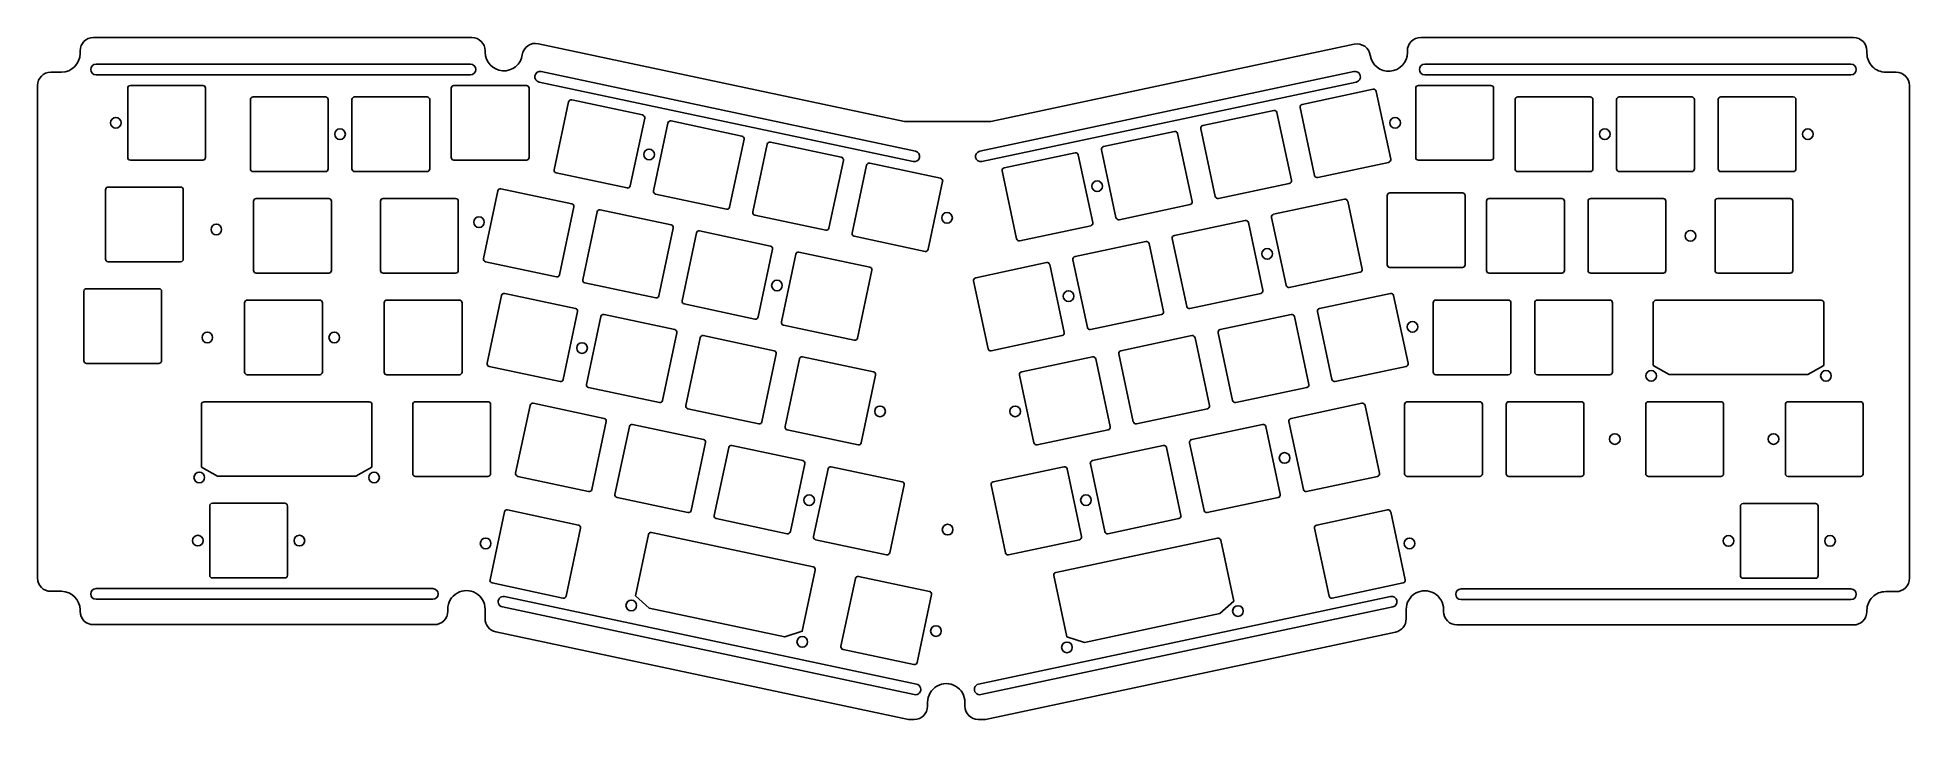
# Model space of a CAD drawing. Header units: millimetres. Extents: x -24 to 327, y -112 to 16.
import ezdxf

# ---------------------------------------------------------------- set-up
doc = ezdxf.new("R2010")
doc.units = ezdxf.units.MM
doc.layers.get('0').update_dxf_attribs({"linetype": 'CONTINUOUS'})
doc.layers.add('BLACK', color=7, linetype='CONTINUOUS')

msp = doc.modelspace()

# ---------------------------------------------------------------- linework, layer by layer
for points in [[(272.049999, 4.359999), (272.049999, -8.640001, 0.4142123908), (272.549999, -9.140001), (286.149999, -9.140001, 0.4142135624), (286.649999, -8.640001), (286.649999, 4.359999, 0.4142135624), (286.149999, 4.859999), (272.549999, 4.859999, 0.4142123908)], [(291.099999, 4.36), (291.099999, -8.64, 0.4142123908), (291.599999, -9.14), (305.199999, -9.14, 0.4142135624), (305.699999, -8.64), (305.699999, 4.36, 0.4142135624), (305.199999, 4.86), (291.599999, 4.86, 0.4142123908)], [(277.515, -52.79), (277.515, -65.79, 0.4142123908), (278.015, -66.29), (291.615, -66.29, 0.4142135624), (292.115, -65.79), (292.115, -52.79, 0.4142135624), (291.615, -52.29), (278.015, -52.29, 0.4142123908)], [(303.70875, -52.79), (303.70875, -65.79, 0.4142123908), (304.20875, -66.29), (317.80875, -66.29, 0.4142135624), (318.30875, -65.79), (318.30875, -52.79, 0.4142135624), (317.80875, -52.29), (304.20875, -52.29, 0.4142123908)], [(87.971325, -88.661985), (90.545665, -90.979872), (115.977503, -96.385575), (119.272049, -95.315159), (121.708358, -83.853225, 0.4142134406), (121.32324, -83.260196), (91.000664, -76.814933, 0.4142122946), (90.407635, -77.200051)], [(126.913212, -98.733235), (140.21602, -101.560834, 0.4142134406), (140.809049, -101.175716), (143.511901, -88.459797, 0.4142136842), (143.126784, -87.866767), (129.823976, -85.039168, 0.4142122946), (129.230947, -85.424286), (126.528095, -98.140205, 0.4142136842)]]:
    msp.add_lwpolyline(points, format="xyb", close=True)
for centre, radius in [((269.824964, -2.139992), 0.999998), ((307.925077, -2.139999), 0.999994), ((301.483747, -59.289881), 1.000002), ((87.180219, -90.49454), 0.999999), ((119.263487, -97.314049), 1)]:
    msp.add_circle(centre, radius)
at = {"layer": 'BLACK', "linetype": 'Continuous'}
for p, q in [((-13.729991, 16), (57.275609, 16)), ((69.748714, 14.833623), (69.748696, 14.833542)), ((69.748714, 14.833623), (138.4198, 0.237133)), ((154.64505, 0.237133), (222.834341, 14.731214)), ((222.834341, 14.731213), (222.834341, 14.731214)), ((235.289238, 16), (235.289238, 15.999971)), ((235.289238, 16), (316.508809, 16)), ((-16.229991, 12.999999), (-16.229991, 13.5)), ((57.025609, 11), (-13.229991, 11)), ((59.775608, 13.5), (59.775612, 13.5)), ((59.775608, 13.25), (59.775612, 13.25)), ((59.775612, 13.5), (59.775612, 13.25)), ((225.827008, 12.65241), (225.82704, 12.652415)), ((232.789238, 13.1656), (232.789238, 13.5)), ((316.008809, 11), (236.039209, 11)), ((319.008759, 13.5), (319.008709, 13.5)), ((319.008759, 13.5), (319.008759, 13)), ((319.008809, 13), (319.008759, 13)), ((-21.729991, 9.5), (-19.72999, 9.5)), ((-13.229991, 9), (57.025609, 9)), ((69.883601, 7.648569), (69.883601, 7.648568)), ((69.883601, 7.648568), (140.097168, -7.275786)), ((70.299416, 9.604831), (70.299424, 9.604863)), ((140.507122, -5.318244), (70.299424, 9.604863)), ((222.765491, 9.604876), (152.557697, -5.318251)), ((152.97352, -7.274546), (223.170779, 7.646343)), ((236.039209, 9), (316.008809, 9)), ((322.508709, 9.5), (324.508809, 9.5)), ((-24.229991, -85.34), (-24.229991, 7)), ((-7.299991, 6.5), (-7.299991, -6.499999)), ((6.800009, 7), (-6.79999, 7)), ((7.300009, -6.5), (7.300009, 6.5)), ((15.720008, 4.36), (15.720008, -8.64)), ((29.820009, 4.860001), (16.220009, 4.860001)), ((30.320008, -8.64), (30.320008, 4.36)), ((34.770008, 4.36), (34.770008, -8.64)), ((48.870009, 4.860001), (35.270009, 4.860001)), ((49.370008, -8.64), (49.370008, 4.36)), ((53.410008, 6.5), (53.410008, -6.5)), ((67.510009, 7), (53.910009, 7)), ((68.010009, 6.5), (68.010008, 6.5)), ((68.010008, -6.5), (68.010008, 6.5)), ((75.420965, 3.91575), (72.718123, -8.80012)), ((75.420966, 3.91575), (75.420965, 3.91575)), ((89.316778, 1.473236), (76.011562, 4.301347)), ((226.366061, 6.280839), (213.063222, 3.453234)), ((229.661922, -6.820257), (226.959052, 5.895749)), ((234.370008, 6.5), (234.370008, -6.5)), ((248.470009, 7), (234.870009, 7)), ((248.970009, 6.5), (248.970008, 6.5)), ((248.970008, -6.5), (248.970008, 6.5)), ((253.000008, 4.36), (253.000008, -8.64)), ((267.100009, 4.86), (253.500009, 4.86)), ((267.600009, 4.36), (267.600008, 4.36)), ((267.600008, -8.64), (267.600008, 4.36)), ((327.008759, 7), (327.008709, 7)), ((327.008759, 7), (327.008759, -85.3879)), ((86.999052, -11.835749), (89.701893, 0.880121)), ((89.316778, 1.473234), (89.316778, 1.473236)), ((89.701893, 0.880121), (89.701938, 0.880112)), ((94.647791, 0.340095), (94.6478, 0.340141)), ((107.950475, -2.487477), (94.647791, 0.340095)), ((138.4198, 0.237133), (154.64505, 0.237133)), ((186.930591, 1.000301), (186.930579, 1.000358)), ((207.732364, 2.320125), (194.429543, -0.507476)), ((208.325333, 1.935045), (208.325338, 1.935046)), ((211.028208, -10.78096), (208.325338, 1.935046)), ((212.678094, 2.860257), (215.380957, -9.855715)), ((212.678095, 2.860257), (212.678094, 2.860257)), ((213.063224, 3.453226), (213.063222, 3.453234)), ((94.054663, -0.045029), (91.349581, -12.771444)), ((94.054664, -0.045029), (94.054663, -0.045029)), ((105.632767, -15.796452), (108.336519, -3.076298)), ((114.030215, -0.680161), (114.030215, -0.680162)), ((189.098667, -1.640589), (175.792753, -4.468848)), ((189.098667, -1.640591), (189.098667, -1.640589)), ((189.691618, -2.025658), (189.691623, -2.025657)), ((192.394489, -14.741643), (189.691623, -2.025657)), ((194.044404, -1.100562), (196.747246, -13.816432)), ((194.044405, -1.100562), (194.044404, -1.100562)), ((194.429547, -0.507496), (194.429543, -0.507476)), ((-6.79999, -7), (6.800009, -7)), ((53.41001, -6.5), (53.410008, -6.5)), ((53.910009, -7), (67.510009, -7)), ((112.688379, -4.005732), (109.985529, -16.72164)), ((113.281488, -3.620619), (113.281498, -3.620574)), ((126.584247, -6.448208), (113.281488, -3.620619)), ((170.464833, -5.601333), (157.168412, -8.427575)), ((173.760774, -18.702346), (171.056768, -5.980998)), ((175.410689, -5.061266), (178.113534, -17.77715)), ((229.66192, -6.820257), (229.661922, -6.820257)), ((234.37001, -6.5), (234.370008, -6.5)), ((234.870009, -7), (248.470009, -7)), ((16.220009, -9.139999), (29.820009, -9.139999)), ((35.270009, -9.139999), (48.870009, -9.139999)), ((72.718123, -8.80012), (72.718077, -8.800109)), ((73.103239, -9.393237), (73.103239, -9.393239)), ((73.103239, -9.393239), (86.40606, -12.22084)), ((124.266482, -19.757156), (126.969352, -7.041149)), ((126.969301, -7.041138), (126.969352, -7.041149)), ((131.322089, -7.966456), (128.620197, -20.677864)), ((131.32209, -7.966456), (131.322089, -7.966456)), ((131.915107, -7.581393), (131.915122, -7.581321)), ((145.217944, -10.408923), (131.915122, -7.581321)), ((145.217944, -10.408924), (145.217944, -10.408923)), ((156.776974, -9.021969), (159.47982, -21.737859)), ((156.776975, -9.021969), (156.776974, -9.021969)), ((215.380963, -9.855714), (215.380957, -9.855715)), ((215.973957, -10.240839), (229.276794, -7.413234)), ((229.276791, -7.413224), (229.276794, -7.413234)), ((253.00001, -8.64), (253.000008, -8.64)), ((253.500009, -9.14), (267.100009, -9.14)), ((-11.459991, -12.55), (-11.459991, -25.549999)), ((2.640009, -12.049999), (-10.95999, -12.049999)), ((3.140009, -25.55), (3.140009, -12.55)), ((62.140965, -12.73425), (59.438123, -25.45012)), ((62.140966, -12.73425), (62.140965, -12.73425)), ((76.036778, -15.176764), (62.731562, -12.348653)), ((91.737012, -13.353969), (105.039757, -16.181554)), ((142.900197, -23.717859), (145.603047, -11.00195)), ((145.602965, -11.001933), (145.603047, -11.00195)), ((196.747255, -13.816431), (196.747246, -13.816432)), ((197.34026, -14.201553), (210.643083, -11.373951)), ((210.643074, -11.373911), (210.643083, -11.373951)), ((211.028206, -10.78096), (211.028208, -10.78096)), ((229.010008, -13.63), (229.010008, -26.63)), ((243.110009, -13.129999), (229.510009, -13.129999)), ((243.610008, -26.63), (243.610008, -13.63)), ((16.320008, -14.69), (16.320008, -27.69)), ((30.420009, -14.189999), (16.820009, -14.189999)), ((30.920008, -27.69), (30.920008, -14.69)), ((40.132508, -14.69), (40.132508, -27.69)), ((54.232509, -14.189999), (40.632509, -14.189999)), ((54.732508, -27.69), (54.732508, -14.69)), ((73.719052, -28.485749), (76.421893, -15.769879)), ((76.036778, -15.176765), (76.036778, -15.176764)), ((76.421893, -15.769879), (76.42194, -15.769889)), ((80.774663, -16.695029), (78.069581, -29.421444)), ((80.774664, -16.695029), (80.774663, -16.695029)), ((81.367785, -16.309934), (81.3678, -16.309859)), ((94.670475, -19.137477), (81.367791, -16.309905)), ((105.632764, -15.796452), (105.632767, -15.796452)), ((109.98554, -16.721642), (109.985529, -16.72164)), ((110.370654, -17.314672), (123.673454, -20.142269)), ((178.706564, -18.162268), (192.012298, -15.334046)), ((197.34026, -14.201551), (197.34026, -14.201553)), ((221.00606, -14.32916), (207.703223, -17.156765)), ((207.703223, -17.156765), (207.703225, -17.156774)), ((221.00606, -14.329161), (221.00606, -14.32916)), ((224.301923, -27.430257), (221.599053, -14.714251)), ((247.640008, -14.69), (247.640008, -27.69)), ((261.740009, -14.189999), (248.140009, -14.189999)), ((262.240008, -27.69), (262.240008, -14.69)), ((266.690009, -14.69), (266.690009, -27.69)), ((280.790009, -14.19), (267.190009, -14.19)), ((281.290009, -27.69), (281.290009, -14.69)), ((290.510008, -14.69), (290.510008, -27.69)), ((304.610009, -14.19), (291.010009, -14.19)), ((305.110009, -14.69), (305.110008, -14.69)), ((305.110008, -27.69), (305.110008, -14.69)), ((92.352767, -32.446452), (95.056519, -19.726298)), ((99.408378, -20.655732), (96.705529, -33.37164)), ((100.001488, -20.270619), (100.001498, -20.270575)), ((113.304247, -23.098209), (100.001488, -20.270619)), ((123.673453, -20.142273), (123.673454, -20.142269)), ((160.072867, -22.122983), (173.375659, -19.295387)), ((173.375655, -19.295365), (173.375659, -19.295387)), ((178.113534, -17.77715), (178.113543, -17.777148)), ((202.372364, -18.289875), (189.069543, -21.117476)), ((205.668208, -31.39096), (202.965338, -18.674954)), ((207.318095, -17.749743), (210.020958, -30.465714)), ((207.318096, -17.749743), (207.318095, -17.749743)), ((110.986482, -36.407156), (113.689353, -23.691149)), ((113.689301, -23.691138), (113.689353, -23.691149)), ((118.635107, -24.231393), (118.635122, -24.231321)), ((131.937944, -27.058923), (118.635122, -24.231321)), ((129.004351, -21.275386), (142.307151, -24.102984)), ((142.900195, -23.717859), (142.900197, -23.717859)), ((159.479828, -21.737858), (159.47982, -21.737859)), ((183.738667, -22.250589), (170.432753, -25.078848)), ((183.738667, -22.250591), (183.738667, -22.250589)), ((184.331617, -22.635658), (184.331623, -22.635657)), ((187.034489, -35.351643), (184.331623, -22.635657)), ((188.684404, -21.710562), (191.387246, -34.426432)), ((188.684405, -21.710562), (188.684404, -21.710562)), ((189.069547, -21.117496), (189.069543, -21.117476)), ((-10.95999, -26.049999), (2.640009, -26.049999)), ((2.640009, -26.05), (2.640009, -26.049999)), ((59.43815, -25.450126), (59.438076, -25.450109)), ((59.823239, -26.043237), (59.823239, -26.043239)), ((59.823239, -26.043239), (73.12606, -28.87084)), ((118.042089, -24.616456), (115.338291, -37.336828)), ((118.04209, -24.616456), (118.042089, -24.616456)), ((129.620197, -40.367859), (132.323047, -27.65195)), ((131.937944, -27.058924), (131.937944, -27.058923)), ((132.322965, -27.651933), (132.323047, -27.65195)), ((165.104833, -26.211333), (151.808412, -29.037575)), ((168.400774, -39.312346), (165.696768, -26.590998)), ((170.050689, -25.671266), (172.753534, -38.38715)), ((210.613957, -30.850838), (223.916795, -28.023233)), ((223.916795, -28.023233), (223.916794, -28.023225)), ((224.301921, -27.430257), (224.301923, -27.430257)), ((229.510009, -27.129999), (243.110009, -27.129999)), ((290.51001, -27.69), (290.510008, -27.69)), ((-15.52999, -31.6), (-15.52999, -44.599999)), ((-1.429991, -31.099999), (-15.029989, -31.099999)), ((-0.92999, -44.599997), (-0.92999, -31.6)), ((16.820009, -28.189999), (30.420009, -28.189999)), ((40.632509, -28.189999), (54.232509, -28.189999)), ((78.457012, -30.003969), (91.759757, -32.831554)), ((151.416974, -29.631969), (154.11982, -42.347859)), ((151.416975, -29.631969), (151.416974, -29.631969)), ((205.668206, -31.39096), (205.668208, -31.39096)), ((210.020958, -30.465714), (210.020964, -30.465713)), ((248.140009, -28.189999), (261.740009, -28.189999)), ((267.190009, -28.19), (280.790009, -28.19)), ((291.010009, -28.19), (304.610009, -28.19)), ((14.632508, -33.74), (14.632508, -46.74)), ((28.732509, -33.239999), (15.132509, -33.239999)), ((29.232508, -46.74), (29.232508, -33.74)), ((40.826258, -33.74), (40.826258, -46.746656)), ((54.926109, -33.239999), (41.326258, -33.239999)), ((41.326258, -33.239999), (41.326258, -33.24005)), ((55.426258, -46.74), (55.426258, -33.747412)), ((62.840965, -32.36425), (60.138123, -45.08012)), ((62.840966, -32.36425), (62.840965, -32.36425)), ((76.736778, -34.806764), (63.431562, -31.978653)), ((76.736778, -34.806765), (76.736778, -34.806764)), ((92.352764, -32.446452), (92.352767, -32.446452)), ((96.705529, -33.37164), (96.70554, -33.371642)), ((97.090654, -33.964672), (110.393454, -36.792269)), ((191.387254, -34.426431), (191.387246, -34.426432)), ((191.98026, -34.811553), (205.283083, -31.983951)), ((191.98026, -34.811551), (191.98026, -34.811553)), ((205.283074, -31.983912), (205.283083, -31.983951)), ((229.626061, -31.979161), (216.323223, -34.806766)), ((216.323225, -34.806774), (216.323223, -34.806766)), ((232.921923, -45.080257), (230.219053, -32.364251)), ((237.630008, -33.74), (237.630008, -46.74)), ((251.730009, -33.24), (238.130009, -33.24)), ((252.230009, -33.74), (252.230008, -33.74)), ((252.230008, -46.74), (252.230008, -33.74)), ((256.680009, -33.74), (256.680009, -46.74)), ((270.780009, -33.24), (257.180009, -33.24)), ((271.280009, -46.74), (271.280009, -33.74)), ((278.936259, -33.765), (278.936259, -45.483)), ((310.436109, -33.265), (279.436259, -33.265)), ((279.436259, -33.265), (279.436259, -33.265051)), ((310.936259, -45.483), (310.936259, -33.772272)), ((74.419052, -48.115749), (77.121893, -35.399879)), ((77.121893, -35.399879), (77.12194, -35.399889)), ((81.474663, -36.325029), (78.769581, -49.051444)), ((81.474664, -36.325029), (81.474663, -36.325029)), ((82.067791, -35.939905), (82.0678, -35.939859)), ((95.370475, -38.767477), (82.067791, -35.939905)), ((110.393453, -36.792273), (110.393454, -36.792269)), ((115.724351, -37.925386), (129.027151, -40.752984)), ((172.753543, -38.387148), (172.753534, -38.38715)), ((173.346564, -38.772268), (186.652298, -35.944046)), ((210.992364, -35.939875), (197.689543, -38.767476)), ((214.288208, -49.04096), (211.585338, -36.324954)), ((215.938095, -35.399743), (218.640958, -48.115715)), ((215.938096, -35.399743), (215.938095, -35.399743)), ((93.052767, -52.076452), (95.756519, -39.356298)), ((100.108379, -40.285732), (97.405529, -53.00164)), ((100.701488, -39.900619), (100.701498, -39.900575)), ((114.004247, -42.728208), (100.701488, -39.900619)), ((129.620195, -40.367859), (129.620197, -40.367859)), ((154.712867, -42.732983), (168.015659, -39.905387)), ((168.015655, -39.905365), (168.015659, -39.905387)), ((192.358667, -39.900589), (179.052753, -42.728848)), ((192.358667, -39.900591), (192.358667, -39.900589)), ((192.951618, -40.285658), (192.951623, -40.285657)), ((195.654489, -53.001643), (192.951623, -40.285657)), ((197.304404, -39.360562), (200.007246, -52.076432)), ((197.304405, -39.360562), (197.304404, -39.360562)), ((197.689547, -38.767496), (197.689543, -38.767476)), ((-15.029989, -45.099999), (-1.429991, -45.099999)), ((60.138123, -45.08012), (60.138077, -45.080109)), ((111.686482, -56.037156), (114.389352, -43.321149)), ((114.389301, -43.321138), (114.389352, -43.321149)), ((118.742089, -44.246456), (116.038291, -56.966828)), ((118.74209, -44.246456), (118.742089, -44.246456)), ((119.335122, -43.861321), (119.335107, -43.861393)), ((132.637944, -46.688923), (119.335122, -43.861321)), ((154.119828, -42.347858), (154.11982, -42.347859)), ((173.724833, -43.861333), (160.428412, -46.687575)), ((177.020774, -56.962346), (174.316768, -44.240998)), ((178.670689, -43.321266), (181.373534, -56.03715)), ((232.921921, -45.080257), (232.921923, -45.080257)), ((278.936259, -45.483), (281.936259, -47.215)), ((307.936259, -47.215), (310.936259, -45.483)), ((15.132509, -47.239999), (28.732509, -47.239999)), ((41.326409, -47.239999), (54.926258, -47.239999)), ((54.926258, -47.239999), (54.926258, -47.239947)), ((60.523239, -45.673237), (60.523239, -45.673239)), ((60.523239, -45.673239), (73.82606, -48.50084)), ((130.320197, -59.997859), (133.023047, -47.28195)), ((132.637944, -46.688924), (132.637944, -46.688923)), ((133.023047, -47.28195), (133.022965, -47.281933)), ((160.036974, -47.281969), (162.73982, -59.997859)), ((160.036975, -47.281969), (160.036974, -47.281969)), ((214.288206, -49.04096), (214.288208, -49.04096)), ((218.640963, -48.115714), (218.640958, -48.115715)), ((219.233957, -48.500839), (232.536795, -45.673234)), ((232.536792, -45.673224), (232.536795, -45.673234)), ((237.63001, -46.74), (237.630008, -46.74)), ((238.130009, -47.24), (251.730009, -47.24)), ((257.180009, -47.24), (270.780009, -47.24)), ((281.936259, -47.215), (307.936259, -47.215)), ((7.030009, -52.314999), (38.030009, -52.314999)), ((60.286109, -52.289999), (46.686258, -52.289999)), ((46.686258, -52.29005), (46.686258, -52.289999)), ((82.086778, -55.416764), (68.781562, -52.588653)), ((79.157012, -49.633969), (92.459757, -52.461554)), ((93.052764, -52.076452), (93.052767, -52.076452)), ((200.007246, -52.076432), (200.007254, -52.076431)), ((200.60026, -52.461553), (213.903083, -49.633951)), ((200.60026, -52.461551), (200.60026, -52.461553)), ((224.26606, -52.58916), (210.963222, -55.416765)), ((213.903083, -49.633951), (213.903074, -49.633912)), ((224.26606, -52.589161), (224.26606, -52.58916)), ((246.370009, -52.29), (232.770009, -52.29)), ((265.420009, -52.29), (251.820009, -52.29)), ((6.530008, -64.532999), (6.530008, -52.815)), ((38.530008, -52.815), (38.530008, -64.532999)), ((46.186258, -52.79), (46.186258, -65.796656)), ((60.786258, -65.79), (60.786258, -52.797412)), ((68.190965, -52.97425), (65.488123, -65.69012)), ((68.190966, -52.97425), (68.190965, -52.97425)), ((79.769052, -68.725749), (82.471893, -56.009879)), ((82.086778, -55.416765), (82.086778, -55.416764)), ((82.471893, -56.009879), (82.47194, -56.009889)), ((97.40554, -53.001642), (97.405529, -53.00164)), ((97.790654, -53.594672), (111.093454, -56.422269)), ((181.373534, -56.03715), (181.373543, -56.037148)), ((181.966564, -56.422268), (195.272298, -53.594046)), ((210.578094, -56.009743), (213.280957, -68.725714)), ((210.578095, -56.009743), (210.578094, -56.009743)), ((210.963222, -55.416765), (210.963224, -55.416773)), ((227.561922, -65.690257), (224.859052, -52.974251)), ((232.270009, -52.79), (232.270009, -65.79)), ((246.870009, -65.79), (246.870009, -52.79)), ((251.320009, -52.79), (251.320009, -65.79)), ((265.920009, -65.79), (265.920009, -52.79)), ((86.824663, -56.935029), (84.119581, -69.661444)), ((86.824664, -56.935029), (86.824663, -56.935029)), ((87.417791, -56.549905), (87.4178, -56.549859)), ((100.720475, -59.377477), (87.417791, -56.549905)), ((111.093453, -56.422273), (111.093454, -56.422269)), ((116.424351, -57.555386), (129.727151, -60.382984)), ((163.332867, -60.382983), (176.635659, -57.555387)), ((176.635655, -57.555365), (176.635659, -57.555387)), ((205.632364, -56.549875), (192.329543, -59.377476)), ((192.329547, -59.377496), (192.329543, -59.377476)), ((208.928208, -69.65096), (206.225338, -56.934954)), ((98.402767, -72.686452), (101.106519, -59.966298)), ((105.458379, -60.895732), (102.755529, -73.61164)), ((106.051488, -60.510619), (106.051498, -60.510575)), ((119.354247, -63.338208), (106.051488, -60.510619)), ((130.320195, -59.997859), (130.320197, -59.997859)), ((162.739828, -59.997858), (162.73982, -59.997859)), ((186.998667, -60.510589), (173.692753, -63.338848)), ((186.998667, -60.510591), (186.998667, -60.510589)), ((187.591617, -60.895658), (187.591623, -60.895657)), ((190.294489, -73.611643), (187.591623, -60.895657)), ((191.944404, -59.970562), (194.647246, -72.686432)), ((191.944405, -59.970562), (191.944404, -59.970562)), ((9.530008, -66.264999), (6.530008, -64.532999)), ((35.530008, -66.264999), (9.530008, -66.264999)), ((38.530008, -64.532999), (35.530008, -66.264999)), ((46.686409, -66.289999), (60.286258, -66.289999)), ((60.286258, -66.289947), (60.286258, -66.289999)), ((65.488123, -65.69012), (65.488077, -65.690109)), ((65.873239, -66.283237), (65.873239, -66.283239)), ((65.873239, -66.283239), (79.17606, -69.11084)), ((117.036482, -76.647156), (119.739352, -63.931149)), ((119.739301, -63.931138), (119.739352, -63.931149)), ((124.092089, -64.856456), (121.388291, -77.576828)), ((124.09209, -64.856456), (124.092089, -64.856456)), ((124.685107, -64.471393), (124.685122, -64.471321)), ((137.987944, -67.298923), (124.685122, -64.471321)), ((168.364833, -64.471333), (155.068412, -67.297575)), ((171.660774, -77.572346), (168.956768, -64.850998)), ((173.310689, -63.931266), (176.013534, -76.64715)), ((213.873957, -69.110838), (227.176794, -66.283233)), ((227.176794, -66.283233), (227.176791, -66.283223)), ((227.56192, -65.690257), (227.561922, -65.690257)), ((232.770009, -66.29), (246.370009, -66.29)), ((251.820009, -66.29), (265.420009, -66.29)), ((84.507012, -70.243969), (97.809757, -73.071554)), ((135.670197, -80.607859), (138.373047, -67.89195)), ((137.987944, -67.298924), (137.987944, -67.298923)), ((138.372965, -67.891933), (138.373047, -67.89195)), ((154.676974, -67.891969), (157.37982, -80.607859)), ((154.676975, -67.891969), (154.676974, -67.891969)), ((195.24026, -73.071553), (208.543083, -70.243951)), ((208.543074, -70.243912), (208.543083, -70.243951)), ((208.928206, -69.65096), (208.928208, -69.65096)), ((213.280957, -68.725714), (213.280964, -68.725713)), ((8.086258, -71.83996), (8.086258, -84.846656)), ((22.186109, -71.339999), (8.586219, -71.339999)), ((22.686258, -84.84), (22.686258, -71.847412)), ((63.380965, -72.96425), (60.678123, -85.68012)), ((63.380966, -72.96425), (63.380965, -72.96425)), ((77.276778, -75.406764), (63.971562, -72.578653)), ((98.402764, -72.686452), (98.402767, -72.686452)), ((102.75554, -73.611642), (102.755529, -73.61164)), ((194.647254, -72.686431), (194.647246, -72.686432)), ((195.24026, -73.071551), (195.24026, -73.071553)), ((229.076061, -72.579161), (215.773222, -75.406766)), ((232.371922, -85.680257), (229.669052, -72.964251)), ((295.265609, -71.888), (295.265609, -84.888)), ((295.765609, -71.388), (295.765609, -71.387999)), ((309.365609, -71.387999), (295.765609, -71.387999)), ((309.865609, -84.888), (309.865609, -71.888)), ((74.959052, -88.715749), (77.661893, -75.999879)), ((77.276778, -75.406765), (77.276778, -75.406764)), ((77.661893, -75.999879), (77.66194, -75.999889)), ((103.140654, -74.204672), (116.443454, -77.032269)), ((116.443453, -77.032273), (116.443454, -77.032269)), ((176.013543, -76.647148), (176.013534, -76.64715)), ((176.606564, -77.032268), (189.912298, -74.204046)), ((215.388094, -75.999743), (218.090957, -88.715715)), ((215.388095, -75.999743), (215.388094, -75.999743)), ((215.773224, -75.406774), (215.773222, -75.406766)), ((121.774351, -78.165386), (135.077151, -80.992984)), ((135.670195, -80.607859), (135.670197, -80.607859)), ((157.379828, -80.607858), (157.37982, -80.607859)), ((157.972867, -80.992983), (171.275659, -78.165387)), ((197.181164, -77.854777), (166.858536, -84.300051)), ((171.275655, -78.165365), (171.275659, -78.165387)), ((200.210451, -89.70184), (197.77413, -78.239855)), ((49.962509, -87.34), (-13.229991, -87.34)), ((8.586409, -85.339999), (22.186258, -85.339999)), ((22.186258, -85.339999), (22.186258, -85.339947)), ((60.678123, -85.68012), (60.678077, -85.680109)), ((61.063239, -86.273237), (61.063239, -86.273239)), ((61.063239, -86.273239), (74.36606, -89.10084)), ((166.47341, -84.89304), (168.909727, -96.355014)), ((166.473412, -84.89304), (166.47341, -84.89304)), ((166.858543, -84.300088), (166.858536, -84.300051)), ((218.683957, -89.100839), (231.986794, -86.273234)), ((231.986791, -86.273224), (231.986794, -86.273234)), ((232.37192, -85.680257), (232.371922, -85.680257)), ((316.008809, -87.388), (242.861709, -87.388)), ((295.765609, -85.387999), (309.365609, -85.387999)), ((309.365609, -85.388), (309.365609, -85.387999)), ((-19.72999, -87.84), (-21.729991, -87.84)), ((-13.229991, -89.34), (49.962509, -89.34)), ((52.764321, -91.19038), (52.764321, -91.59)), ((59.764321, -92.959038), (59.764321, -91.19038)), ((62.997998, -90.773845), (140.286951, -107.20212)), ((63.413862, -88.817559), (63.413861, -88.817564)), ((140.713127, -105.248025), (63.413862, -88.817559)), ((229.636197, -88.81755), (152.336891, -105.248025)), ((152.752715, -107.20432), (230.055408, -90.773125)), ((197.636111, -92.019727), (200.210451, -89.70184)), ((218.090963, -88.715714), (218.090957, -88.715715)), ((232.569636, -91.2363), (232.569636, -93.024)), ((239.569582, -91.236303), (239.569636, -91.236303)), ((239.569636, -91.626599), (239.569636, -91.236303)), ((242.861709, -89.388), (316.008809, -89.388)), ((324.492957, -87.888), (322.527617, -87.888)), ((-16.229991, -91.59), (-16.229991, -91.339999)), ((50.256893, -94.09), (-13.729991, -94.09)), ((172.204273, -97.42543), (197.636111, -92.019727)), ((316.492957, -94.138), (242.069609, -94.138)), ((319.008759, -91.3881), (319.008759, -91.6379)), ((139.167329, -111.875826), (61.744523, -95.4191)), ((230.590789, -95.469058), (153.615758, -111.875826)), ((168.909727, -96.355014), (172.204273, -97.42543)), ((230.590789, -95.469058), (230.590781, -95.469019)), ((152.336904, -105.248083), (152.336891, -105.248025)), ((142.775009, -108.646834), (142.775009, -109.3758)), ((149.775009, -109.364846), (149.775009, -108.64683)), ((152.752715, -107.204319), (152.752715, -107.20432)), ((140.275009, -111.875826), (139.167329, -111.875826)), ((140.275009, -111.875799), (140.275009, -111.875826)), ((153.615758, -111.875826), (152.275009, -111.875826))]:
    msp.add_line(p, q, dxfattribs=at)
at = {"layer": 'BLACK'}
for centre, radius in [((-9.525, 0), 1.000004), ((230.48704, 0.000389), 1.000002), ((32.545048, -2.139999), 1), ((90.526902, -5.940363), 0.999999), ((174.585768, -11.881792), 1), ((146.428177, -17.822555), 1.000001), ((9.332487, -19.999368), 0.999996), ((58.613146, -18.62964), 1), ((285.8963, -21.190002), 1.000001), ((206.493185, -24.57036), 0.999998), ((114.514284, -30.511791), 0.999999), ((169.225262, -32.491899), 0.999999), ((233.746904, -38.259644), 0.999999), ((7.644808, -40.240002), 1), ((31.457508, -40.239999), 1), ((77.946902, -42.220366), 0.999997), ((278.536263, -47.440001), 0.999998), ((311.330024, -47.439995), 0.999998), ((133.848045, -54.102517), 1), ((159.212014, -54.102521), 0.999998), ((271.717509, -59.290004), 1.000001), ((209.753289, -62.830337), 1.000001), ((6.130022, -66.490007), 0.999998), ((38.930007, -66.489997), 0.999998), ((120.564279, -70.75179), 0.999997), ((172.485771, -70.751792), 1.000001), ((146.539132, -76.272918), 1.000003), ((5.86125, -78.340004), 0.999999), ((24.915055, -78.340008), 0.999996), ((59.853149, -78.859638), 0.999998), ((233.196906, -78.859641), 0.999997), ((293.040604, -78.388002), 0.999994), ((312.090652, -78.388004), 1), ((201.008619, -91.532912), 0.999999), ((144.344019, -95.281876), 1.000002), ((168.925375, -98.352419), 1)]:
    msp.add_circle(centre, radius, dxfattribs=at)
for centre, radius, start, end in [((-13.729991, 13.5), 2.5, 90, 180), ((57.275609, 13.5), 2.5, 0, 90), ((69.213809, 12.3915), 2.499934, 77.64545698, 171.77406434), ((223.354109, 12.2859), 2.499943, 8.43047973, 102.00001517), ((235.289209, 13.5), 2.499971, 89.99933536, 180), ((316.508809, 13.5001), 2.4999, 359.99770808, 90), ((-19.72999, 12.999999), 3.499999, 270, 0), ((-13.229991, 10), 1, 90, 270), ((57.025609, 10), 1, 270, 90), ((63.275609, 13.25), 3.500002, 180, 351.77328164), ((229.289209, 13.1656), 3.500029, 188.43136282, 0), ((236.039209, 10), 1, 90, 270), ((316.008809, 10), 1, 270, 90), ((322.508709, 12.9999), 3.4999, 179.99836293, 270), ((-21.729991, 7), 2.5, 90, 180), ((70.091509, 8.6267), 0.999983, 78.00006514, 258.00000909), ((222.973409, 8.6267), 1.000029, 281.38288991, 102.00001528), ((324.508809, 7.0001), 2.4999, 359.99770808, 90), ((-6.79999, 6.499999), 0.500001, 90, 179.99988541), ((6.800009, 6.5), 0.5, 0, 90), ((16.220009, 4.36), 0.500001, 90, 180), ((29.820009, 4.36), 0.500001, 0, 90), ((35.270009, 4.36), 0.500001, 90, 180), ((48.870009, 4.36), 0.500001, 0, 90), ((53.910009, 6.5), 0.500001, 90, 180), ((67.510009, 6.5), 0.5, 0, 90), ((75.910009, 3.8118), 0.499969, 78.28062115, 167.99992138), ((226.470009, 5.7918), 0.499964, 11.99996653, 101.99994974), ((234.870009, 6.5), 0.500001, 90, 180), ((248.470009, 6.5), 0.5, 0, 90), ((253.500009, 4.36), 0.500001, 90, 180), ((267.100009, 4.36), 0.5, 0, 90), ((89.212809, 0.9841), 0.500062, 347.99771128, 77.99995979), ((94.543809, -0.149), 0.500073, 77.99766098, 167.99999769), ((207.836309, 1.8311), 0.49995, 11.99997085, 101.99994703), ((213.167109, 2.9642), 0.499939, 101.99319712, 191.99998493), ((107.846509, -2.9766), 0.50005, 348.49951284, 78.00003397), ((189.202609, -2.1296), 0.499934, 11.99999197, 101.99999197), ((194.533509, -0.9966), 0.500031, 101.99997035, 191.99997035), ((-6.79999, -6.499999), 0.500001, 180, 270), ((6.800009, -6.5), 0.5, 270, 0), ((53.910009, -6.5), 0.5, 180, 270), ((67.510009, -6.5), 0.499999, 270, 0), ((113.177509, -4.1097), 0.500057, 77.99752773, 167.99997658), ((126.480309, -6.9372), 0.499916, 348.00005137, 78.00005137), ((140.299209, -6.2964), 1.000008, 258.34376685, 78.00002668), ((152.765609, -6.2964), 0.999998, 102.00000066, 281.99998035), ((170.568809, -6.0905), 0.500095, 12.64810553, 102.0000386), ((175.899809, -4.9573), 0.500047, 102.36227163, 192.0000375), ((229.172909, -6.9242), 0.499936, 281.99290844, 12.00005641), ((234.870009, -6.5), 0.5, 180, 270), ((248.470009, -6.5), 0.499999, 270, 0), ((16.220009, -8.64), 0.499999, 180, 270), ((29.820009, -8.64), 0.499999, 270, 0), ((35.270009, -8.64), 0.499999, 180, 270), ((48.870009, -8.64), 0.499999, 270, 0), ((73.207209, -8.9041), 0.500065, 167.99744654, 257.99991918), ((131.811109, -8.0704), 0.499944, 77.99368277, 168.00002211), ((145.114009, -10.8979), 0.499901, 347.98854308, 78.00003025), ((157.266109, -8.918), 0.500062, 101.26633971, 192.00004021), ((215.870009, -9.7518), 0.499964, 191.99597171, 281.99994974), ((253.500009, -8.64), 0.5, 180, 270), ((267.100009, -8.64), 0.499999, 270, 0), ((-10.95999, -12.55), 0.500001, 90, 180), ((2.640009, -12.55), 0.500001, 0, 90), ((62.630009, -12.8382), 0.499969, 78.28062115, 167.99992138), ((86.510009, -11.7318), 0.499968, 257.99996199, 348.00003347), ((91.841009, -12.8647), 0.500199, 169.25501021, 258.00003769), ((197.236309, -13.7125), 0.499977, 191.99768677, 282.00000011), ((210.539209, -10.8849), 0.499922, 281.99131219, 12.0000537), ((229.510009, -13.63), 0.500001, 90, 180), ((243.110009, -13.63), 0.500001, 0, 90), ((16.820009, -14.69), 0.500001, 90, 180), ((30.420009, -14.69), 0.500001, 0, 90), ((40.632509, -14.69), 0.500001, 90, 180), ((54.232509, -14.69), 0.500001, 0, 90), ((75.932809, -15.6659), 0.500063, 347.99764686, 77.99998361), ((81.263809, -16.799), 0.500073, 77.99766098, 167.99999769), ((105.143709, -15.6925), 0.499981, 257.99995928, 347.9999831), ((110.474609, -16.8256), 0.499998, 167.99964413, 258.00005187), ((191.905409, -14.8456), 0.500006, 282.34372593, 11.99998171), ((207.807109, -17.6458), 0.499938, 101.99308502, 192.00000876), ((221.110009, -14.8182), 0.499965, 11.9999427, 102.00006184), ((248.140009, -14.69), 0.500001, 90, 180), ((261.740009, -14.69), 0.500001, 0, 90), ((267.190009, -14.69), 0.5, 90, 180), ((280.790009, -14.69), 0.5, 0, 90), ((291.010009, -14.69), 0.500001, 90, 180), ((304.610009, -14.69), 0.5, 0, 90), ((94.566509, -19.6266), 0.50005, 348.49951284, 78.00003397), ((99.897509, -20.7597), 0.500058, 77.9975039, 168.0000004), ((123.777409, -19.6532), 0.499999, 257.9999636, 347.9999636), ((129.108309, -20.7863), 0.500012, 167.47492096, 258.00004915), ((173.271709, -18.8063), 0.499991, 281.9991061, 12.00000282), ((178.602609, -17.6732), 0.499994, 191.99930646, 282.00004343), ((202.476309, -18.7789), 0.49995, 11.99996382, 101.99994703), ((113.200309, -23.5872), 0.499915, 348.00005137, 78.00002754), ((118.531109, -24.7204), 0.499944, 77.99368277, 168.00002211), ((142.411109, -23.6139), 0.500013, 258.0000015, 347.99993707), ((159.968909, -21.6339), 0.500009, 192.00006997, 282.00002232), ((183.842609, -22.7396), 0.499934, 12.00001579, 101.99999197), ((189.173509, -21.6066), 0.500031, 101.99997035, 191.99997035), ((-10.95999, -25.549998), 0.500001, 180.00011459, 270), ((2.640009, -25.55), 0.5, 270, 0), ((16.820009, -27.69), 0.499999, 180, 270), ((30.420009, -27.69), 0.499999, 270, 0), ((40.632509, -27.69), 0.499999, 180, 270), ((54.232509, -27.69), 0.499999, 270, 0), ((59.927209, -25.5541), 0.500065, 167.99747037, 257.99991918), ((131.834009, -27.5479), 0.499901, 347.98854308, 78.00003025), ((165.208809, -26.7005), 0.500095, 12.64810553, 102.0000386), ((170.539809, -25.5673), 0.500047, 102.36227163, 192.0000375), ((223.812909, -27.5342), 0.499937, 281.99322094, 12.00003258), ((229.510009, -26.63), 0.499999, 180, 270), ((243.110009, -26.63), 0.499999, 270, 0), ((248.140009, -27.69), 0.499999, 180, 270), ((261.740009, -27.69), 0.499999, 270, 0), ((267.190009, -27.69), 0.5, 180, 270), ((280.790009, -27.69), 0.5, 270, 0), ((291.010009, -27.69), 0.5, 180, 270), ((304.610009, -27.69), 0.499999, 270, 0), ((-15.029989, -31.6), 0.500001, 90, 180), ((-1.429991, -31.6), 0.500001, 0, 90), ((73.230009, -28.3818), 0.499968, 257.99996199, 348.00003347), ((78.561009, -29.5147), 0.500199, 169.25501021, 258.00003769), ((151.906109, -29.528), 0.500062, 101.26633971, 192.00004021), ((205.179209, -31.4949), 0.499922, 281.99128838, 12.0000537), ((210.510009, -30.3618), 0.499963, 191.99588343, 281.99997357), ((15.132509, -33.74), 0.500001, 90, 180), ((28.73251, -33.739997), 0.499998, 359.99965622, 90.00011459), ((41.326209, -33.74), 0.499951, 89.99438445, 180), ((54.926109, -33.7402), 0.500201, 359.17386914, 90), ((63.330009, -32.4682), 0.499969, 78.28062115, 167.99992138), ((76.632809, -35.2959), 0.500063, 347.99764686, 77.99998361), ((91.863709, -32.3425), 0.499981, 257.99995928, 347.9999831), ((97.194609, -33.4756), 0.499998, 167.99964413, 258.00005187), ((191.876309, -34.3225), 0.499977, 191.99766295, 282.00000011), ((216.427109, -35.2958), 0.499938, 101.99308502, 192.00000876), ((229.730009, -32.4682), 0.499964, 11.9999427, 101.99994974), ((238.130009, -33.74), 0.500001, 90, 180), ((251.730009, -33.74), 0.5, 0, 90), ((257.180009, -33.74), 0.5, 90, 180), ((270.780009, -33.74), 0.5, 0, 90), ((279.436209, -33.765), 0.49995, 89.99426984, 180), ((310.436109, -33.7652), 0.5002, 359.18990552, 90), ((81.963809, -36.429), 0.500073, 77.99766098, 167.99999769), ((110.497409, -36.3032), 0.499999, 257.9999636, 347.9999636), ((115.828309, -37.4363), 0.500012, 168.52507273, 258.00004915), ((173.242609, -38.2832), 0.499994, 191.99930646, 282.00004343), ((186.545409, -35.4556), 0.500006, 282.34372593, 11.99998171), ((211.096309, -36.4289), 0.49995, 11.99996382, 101.99994703), ((95.266509, -39.2566), 0.50005, 348.49951284, 78.00003397), ((100.597509, -40.3897), 0.500057, 77.9975039, 167.99997658), ((129.131109, -40.2639), 0.500013, 258.0000015, 347.99993707), ((167.911709, -39.4163), 0.499991, 281.9991061, 12.00000282), ((192.462609, -40.3896), 0.499934, 11.99999197, 101.99999197), ((197.793509, -39.2566), 0.500031, 101.99997035, 191.99997035), ((-15.029989, -44.599998), 0.500001, 180.00011459, 270), ((-1.429991, -44.599998), 0.500001, 270, 0.00011459), ((60.627209, -45.1841), 0.500065, 167.99744654, 257.99991918), ((113.900309, -43.2172), 0.499916, 348.00005137, 78.00005137), ((119.231109, -44.3504), 0.499944, 77.99368277, 168.00002211), ((154.608909, -42.2439), 0.500009, 192.00006997, 282.00002232), ((173.828809, -44.3505), 0.500095, 12.64810553, 102.0000386), ((179.159809, -43.2173), 0.500047, 102.36227163, 192.0000375), ((232.432909, -45.1842), 0.499937, 281.99302054, 12.00003258), ((15.132509, -46.739998), 0.500001, 180.00022918, 270), ((28.73251, -46.740001), 0.499998, 269.99988541, 0.00011459), ((41.326409, -46.7398), 0.500199, 180.78535335, 270), ((54.926309, -46.74), 0.499949, 269.99415521, 0), ((73.930009, -48.0118), 0.499968, 257.99996199, 348.00003347), ((79.261009, -49.1447), 0.500199, 169.25501021, 258.00003769), ((132.534009, -47.1779), 0.499901, 347.98854308, 78.00003025), ((160.526109, -47.178), 0.500062, 101.26633971, 192.00004021), ((213.799209, -49.1449), 0.499922, 281.99128838, 12.0000537), ((219.130009, -48.0118), 0.499964, 191.99597171, 281.99994974), ((238.130009, -46.74), 0.5, 180, 270), ((251.730009, -46.74), 0.499999, 270, 0), ((257.180009, -46.74), 0.5, 180, 270), ((270.780009, -46.74), 0.5, 270, 0), ((7.030009, -52.815), 0.500001, 90, 180), ((38.030009, -52.815), 0.500001, 0, 90), ((46.686209, -52.79), 0.499951, 89.99438445, 180), ((60.286109, -52.7902), 0.500201, 359.17386914, 90), ((68.680009, -53.0782), 0.499969, 78.28062115, 167.99992138), ((92.563709, -51.9725), 0.499981, 257.99995928, 347.9999831), ((200.496309, -51.9725), 0.499977, 191.99766295, 282.00000011), ((224.370009, -53.0782), 0.499965, 11.99996653, 102.00006184), ((232.770009, -52.79), 0.5, 90, 180), ((246.370009, -52.79), 0.5, 0, 90), ((251.820009, -52.79), 0.5, 90, 180), ((265.420009, -52.79), 0.5, 0, 90), ((81.982809, -55.9059), 0.500063, 347.99764686, 77.99998361), ((97.894609, -53.1056), 0.499998, 167.99964413, 258.00005187), ((111.197409, -55.9332), 0.499999, 257.9999636, 347.9999636), ((181.862609, -55.9332), 0.499994, 191.99930646, 282.00004343), ((195.165409, -53.1056), 0.500006, 282.34372593, 11.99998171), ((211.067109, -55.9058), 0.499939, 101.99317331, 191.99998493), ((87.313809, -57.039), 0.500073, 77.99766098, 167.99999769), ((100.616509, -59.8666), 0.50005, 348.49951284, 78.00003397), ((116.528309, -57.0663), 0.500012, 168.52507273, 258.00004915), ((176.531709, -57.0663), 0.499991, 281.9991061, 12.00000282), ((192.433509, -59.8666), 0.500031, 101.99997035, 191.99997035), ((205.736309, -57.0389), 0.49995, 11.99996382, 101.99994703), ((105.947509, -60.9997), 0.500057, 77.9975039, 167.99997658), ((129.831109, -59.8939), 0.500013, 258.0000015, 347.99993707), ((163.228909, -59.8939), 0.500009, 192.00006997, 282.00002232), ((187.102609, -60.9996), 0.499934, 12.00001579, 101.99999197), ((46.686409, -65.7898), 0.500199, 180.78535335, 270), ((60.286309, -65.79), 0.499949, 269.99415521, 0), ((65.977209, -65.7941), 0.500065, 167.99744654, 257.99991918), ((119.250309, -63.8272), 0.499916, 348.00005137, 78.00005137), ((124.581109, -64.9604), 0.499944, 77.99368277, 168.00002211), ((168.468809, -64.9605), 0.500095, 12.64810553, 102.0000386), ((173.799809, -63.8273), 0.500047, 102.36227163, 192.0000375), ((227.072909, -65.7942), 0.499936, 281.99293225, 12.00005641), ((232.770009, -65.79), 0.5, 180, 270), ((246.370009, -65.79), 0.5, 270, 0), ((251.820009, -65.79), 0.5, 180, 270), ((265.420009, -65.79), 0.5, 270, 0), ((79.280009, -68.6218), 0.499968, 257.99996199, 348.00003347), ((84.611009, -69.7547), 0.500199, 169.25501021, 258.00003769), ((137.884009, -67.7879), 0.499901, 347.98854308, 78.00003025), ((155.166109, -67.788), 0.500062, 101.26633971, 192.00004021), ((208.439209, -69.7549), 0.499922, 281.99128838, 12.0000537), ((213.770009, -68.6218), 0.499963, 191.99588343, 281.99997357), ((8.586219, -71.83996), 0.499961, 90, 180), ((22.186109, -71.8402), 0.500201, 359.17386914, 90), ((63.870009, -73.0682), 0.499969, 78.28062115, 167.99992138), ((97.913709, -72.5825), 0.499981, 257.99995928, 347.9999831), ((103.244609, -73.7156), 0.499998, 167.99964413, 258.00005187), ((189.805409, -73.7156), 0.500006, 282.34372593, 11.99998171), ((195.136309, -72.5825), 0.499977, 191.99766295, 282.00000011), ((229.180009, -73.0682), 0.499964, 11.99996653, 101.99994974), ((295.765609, -71.888), 0.5, 90, 180), ((309.365609, -71.888), 0.500001, 0, 90), ((77.172809, -75.8959), 0.500063, 347.99764686, 77.99998361), ((116.547409, -76.5432), 0.499999, 257.9999636, 347.9999636), ((176.502609, -76.5432), 0.499994, 191.99930646, 282.00004343), ((215.877109, -75.8958), 0.499939, 101.99319712, 191.99998493), ((121.878309, -77.6763), 0.500012, 168.52507273, 258.00004915), ((135.181109, -80.5039), 0.500013, 258.0000015, 347.99993707), ((157.868909, -80.5039), 0.500009, 192.00006997, 282.00002232), ((171.171709, -77.6763), 0.499991, 281.9991061, 12.00000282), ((197.285109, -78.3438), 0.499948, 12.00004234, 101.99999468), ((-21.729991, -85.34), 2.5, 180, 270), ((-13.229991, -88.34), 1, 90, 270), ((8.586409, -84.8398), 0.500199, 180.78535335, 270), ((22.186309, -84.84), 0.499949, 269.99415521, 0), ((49.962509, -88.34), 1, 270, 90), ((56.264321, -91.190378), 3.5, 359.99996726, 180.00003274), ((61.167209, -85.7841), 0.500065, 167.99744654, 257.99991918), ((166.962409, -84.7891), 0.499922, 101.99140048, 192.0000537), ((231.882909, -85.7842), 0.499936, 281.99290844, 12.00005641), ((236.069609, -91.2363), 3.499973, 359.99995089, 180), ((242.861709, -88.388), 1, 90, 270), ((295.765609, -84.888), 0.499999, 180, 270), ((309.365609, -84.888), 0.5, 270, 0), ((316.008809, -88.388), 1, 270, 90), ((324.508609, -85.3879), 2.50015, 269.64130162, 0), ((-19.72999, -91.339999), 3.499999, 0, 90), ((63.205909, -89.7957), 0.999997, 77.99760272, 258.00000773), ((74.470009, -88.6118), 0.499968, 257.99996199, 348.00003347), ((218.580009, -88.6118), 0.499964, 191.99597171, 281.99994974), ((229.844109, -89.7957), 1.000002, 282.19844511, 101.99998875), ((322.508909, -91.3881), 3.50015, 89.69375754, 180), ((-13.729991, -91.59), 2.5, 180, 270), ((50.264309, -91.59), 2.500012, 269.8300383, 0), ((62.264309, -92.9737), 2.500032, 179.66397395, 257.99999587), ((230.069709, -93.024), 2.499927, 282.03064938, 0), ((242.069609, -91.638), 2.5, 179.73870732, 270), ((316.508609, -91.6379), 2.50015, 269.64130162, 0), ((140.505209, -106.2262), 1.000028, 257.39362382, 77.9999728), ((146.275009, -108.64683), 3.5, 0, 180.00006548), ((152.544809, -106.2262), 0.999971, 101.99998955, 282.00002177), ((140.275009, -109.3758), 2.5, 270, 0), ((152.275009, -109.3758), 2.500026, 179.74895442, 270)]:
    msp.add_arc(centre, radius, start, end, dxfattribs=at)

doc.saveas('drawing.dxf')
